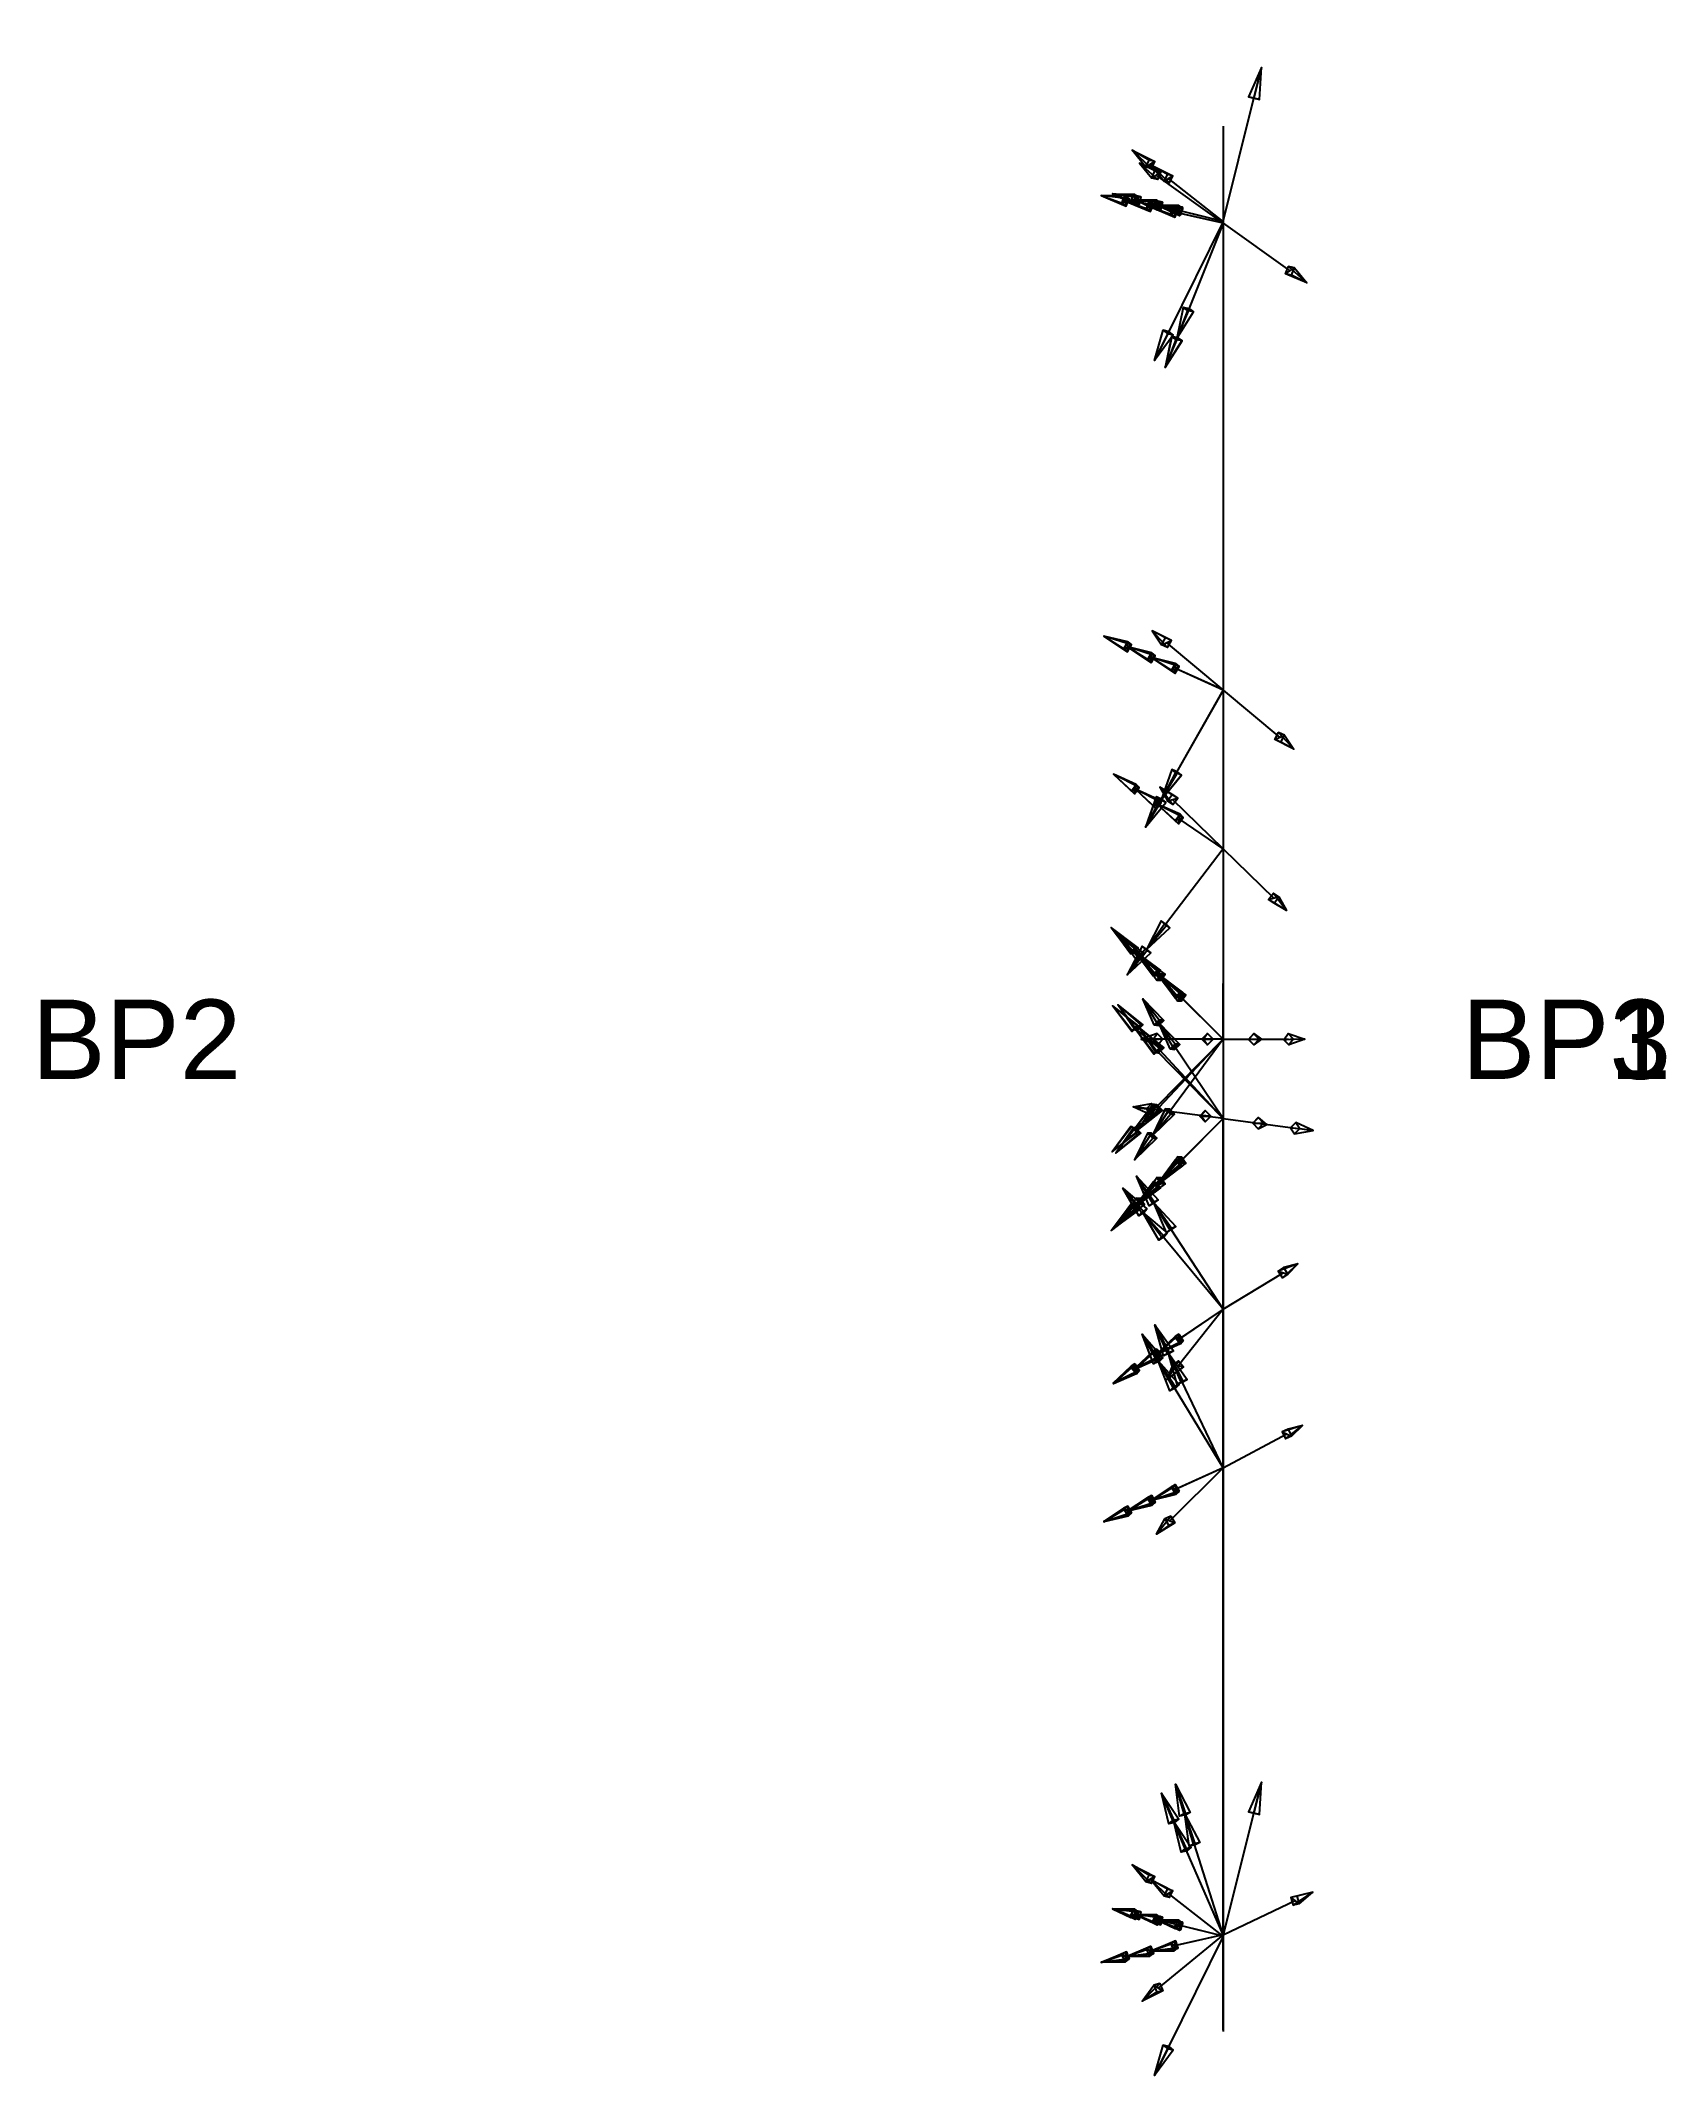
# Model space of a CAD drawing. Header units: millimetres. Extents: x -5503 to 13, y -66 to 67.
# Drawn here: x -89.4 to 12.9, y -62.9 to 65.4 of the extents above.
import ezdxf

# ---------------------------------------------------------------- set-up
doc = ezdxf.new("R2010")
doc.units = ezdxf.units.MM
for name, color, linetype in [('AutoDetect_10_0', 1, 'Continuous'), ('AutoDetect_10_4', 1, 'Continuous'), ('AutoDetect_10_7', 1, 'Continuous'), ('AutoDetect_7_3', 1, 'Continuous'), ('AutoDetect_8_6', 1, 'Continuous'), ('AutoDetect_9_1', 1, 'Continuous'), ('AutoDetect_9_2', 1, 'Continuous'), ('AutoDetect_9_5', 1, 'Continuous'), ('Fu_platte_RS_ID_GUID_1CAD782A_622A_4b8b_896B_0EA060761843', 1, 'Continuous')]:
    doc.layers.add(name, color=color, linetype=linetype)
doc.styles.get("Standard").update_dxf_attribs({"font": 'arial.ttf'})

# ---------------------------------------------------------------- blocks, each defined once
blk = doc.blocks.new('Kontrollpunkt')
at = {"color": 0}
for q in [(0, 6), (8, 0), (0, 0, 4)]:
    blk.add_line((0, 0), q, dxfattribs=at)
for points in [[(0.25, 8, -0.25), (-0.25, 8, -0.25), (-0.25, 8, 0.25), (0, 10, 0), (-0.25, 8, -0.25), (0.25, 8, 0.25), (0, 10, 0), (0.25, 8, -0.25), (0.25, 8, 0.25), (-0.25, 8, 0.25)], [(0.25, 6, -0.25), (-0.25, 6, -0.25), (-0.25, 6, 0.25), (0, 8, 0), (-0.25, 6, -0.25), (0.25, 6, 0.25), (0, 8, 0), (0.25, 6, -0.25), (0.25, 6, 0.25), (-0.25, 6, 0.25)], [(0.25, 0.25, 4), (-0.25, 0.25, 4), (-0.25, -0.25, 4), (0, 0, 6), (-0.25, 0.25, 4), (0.25, -0.25, 4), (0, 0, 6), (0.25, 0.25, 4), (0.25, -0.25, 4), (-0.25, -0.25, 4)], [(0.25, 0.25, 6), (-0.25, 0.25, 6), (-0.25, -0.25, 6), (0, 0, 8), (-0.25, 0.25, 6), (0.25, -0.25, 6), (0, 0, 8), (0.25, 0.25, 6), (0.25, -0.25, 6), (-0.25, -0.25, 6)], [(0.25, 0.25, 8), (-0.25, 0.25, 8), (-0.25, -0.25, 8), (0, 0, 10), (-0.25, 0.25, 8), (0.25, -0.25, 8), (0, 0, 10), (0.25, 0.25, 8), (0.25, -0.25, 8), (-0.25, -0.25, 8)], [(8, 0.25, -0.25), (8, 0.25, 0.25), (8, -0.25, 0.25), (10, 0, 0), (8, 0.25, 0.25), (8, -0.25, -0.25), (10, 0, 0), (8, 0.25, -0.25), (8, -0.25, -0.25), (8, -0.25, 0.25)]]:
    blk.add_polyline3d(points, dxfattribs=at)

msp = doc.modelspace()

# ---------------------------------------------------------------- linework, layer by layer
at = {"layer": 'AutoDetect_10_0', "color": 1}
msp.add_line((-15, 2.5, -430), (-15, 2.5, -356), dxfattribs=at)
at = {"layer": 'AutoDetect_10_0', "color": 1, "extrusion": (-1, 0, 0)}
for centre, start, end in [((-14.5, -430, 15), 315, 0), ((-14.5, -356, 15), 0, 45)]:
    msp.add_arc(centre, 12, start, end, dxfattribs=at)
at = {"layer": 'AutoDetect_10_4', "color": 1}
msp.add_line((-15, 59.9, -344), (-15, 14.5, -344), dxfattribs=at)
at = {"layer": 'AutoDetect_10_4', "color": 1, "extrusion": (1, 0, 0)}
msp.add_arc((14.5, -356, -15), 12, 90, 135, dxfattribs=at)
at = {"layer": 'AutoDetect_10_7', "color": 1}
msp.add_line((-15, 59.9, -442), (-15, 14.5, -442), dxfattribs=at)
at = {"layer": 'AutoDetect_10_7', "color": 1, "extrusion": (-1, 0, 0)}
msp.add_arc((-14.5, -430, 15), 12, 270, 315, dxfattribs=at)
at = {"layer": 'AutoDetect_7_3', "color": 1}
msp.add_line((-15, 60, -450), (-15, -60, -450), dxfattribs=at)
at = {"layer": 'AutoDetect_8_6', "color": 1}
msp.add_line((-15, 60, -336), (-15, -60, -336), dxfattribs=at)
at = {"layer": 'AutoDetect_9_1', "color": 1}
msp.add_line((-15, -2.5, -356), (-15, -2.5, -430), dxfattribs=at)
at = {"layer": 'AutoDetect_9_1', "color": 1, "extrusion": (-1, 0, 0)}
for centre, start, end in [((14.5, -356, 15), 135, 180), ((14.5, -430, 15), 180, 225)]:
    msp.add_arc(centre, 12, start, end, dxfattribs=at)
at = {"layer": 'AutoDetect_9_2', "color": 1}
msp.add_line((-15, -59.9, -344), (-15, -14.5, -344), dxfattribs=at)
at = {"layer": 'AutoDetect_9_2', "color": 1, "extrusion": (-1, 0, 0)}
msp.add_arc((14.5, -356, 15), 12, 90, 135, dxfattribs=at)
at = {"layer": 'AutoDetect_9_5', "color": 1}
msp.add_line((-15, -59.9, -442), (-15, -14.5, -442), dxfattribs=at)
at = {"layer": 'AutoDetect_9_5', "color": 1, "extrusion": (1, 0, 0)}
msp.add_arc((-14.5, -430, -15), 12, 270, 315, dxfattribs=at)

# ---------------------------------------------------------------- block references
at = {"layer": 'AutoDetect_10_0', "color": 1, "extrusion": (-0.650895, 0.650895, 0.390731), "rotation": 291.3421348077551}
msp.add_blockref('Kontrollpunkt', (8.84, -400.65, -156.62), dxfattribs=at)
at = {"layer": 'AutoDetect_10_0', "color": 1, "extrusion": (-0.704416, 0.704416, 0.087156), "rotation": 274.9810693937002}
msp.add_blockref('Kontrollpunkt', (8.84, -429.44, -25.15), dxfattribs=at)
at = {"layer": 'AutoDetect_10_0', "color": 1, "extrusion": (-0.696364, 0.696364, -0.173648), "rotation": 260.1489238834161}
for p in [(8.84, -381.93, 79.91), (8.84, -358.29, 75.74)]:
    msp.add_blockref('Kontrollpunkt', p, dxfattribs=at)
at = {"layer": 'AutoDetect_10_0', "color": 1, "extrusion": (-0.650895, 0.650895, -0.390731), "rotation": 248.6578651922448}
msp.add_blockref('Kontrollpunkt', (8.84, -322.86, 150.49), dxfattribs=at)
at = {"layer": 'AutoDetect_10_4', "color": 1, "extrusion": (-0.768104, 0.173648, -0.61633), "rotation": 284.5548268663522}
msp.add_blockref('Kontrollpunkt', (-49.27, -254.55, 232.9), dxfattribs=at)
at = {"layer": 'AutoDetect_10_4', "color": 1, "extrusion": (-0.750763, 0.339809, -0.566467), "rotation": 278.975969882018}
msp.add_blockref('Kontrollpunkt', (-16.13, -270.02, 214.45), dxfattribs=at)
at = {"layer": 'AutoDetect_10_4', "color": 1, "extrusion": (-0.69077, 0.469769, -0.549685), "rotation": 275.5552696118018}
msp.add_blockref('Kontrollpunkt', (-3.55, -276.07, 206.26), dxfattribs=at)
at = {"layer": 'AutoDetect_10_7', "color": 1, "extrusion": (-0.768104, 0.173648, 0.61633), "rotation": 255.4452319925988}
msp.add_blockref('Kontrollpunkt', (-49.27, -364.41, -251.54), dxfattribs=at)
at = {"layer": 'AutoDetect_10_7', "color": 1, "extrusion": (-0.750763, 0.339807, 0.566468), "rotation": 261.0240112744776}
msp.add_blockref('Kontrollpunkt', (-16.13, -377.71, -230.79), dxfattribs=at)
at = {"layer": 'AutoDetect_10_7', "color": 1, "extrusion": (-0.690765, 0.469777, 0.549684), "rotation": 264.4450119981801}
msp.add_blockref('Kontrollpunkt', (-3.55, -380.53, -225.79), dxfattribs=at)
at = {"layer": 'AutoDetect_7_3', "color": 1, "extrusion": (-0.696364, 0.173648, -0.696364), "rotation": 17.30978033064729}
for p in [(-48.77, -303.73, 333.19), (56.02, -321.92, 314.43)]:
    msp.add_blockref('Kontrollpunkt', p, dxfattribs=at)
at = {"layer": 'AutoDetect_8_6', "color": 1, "extrusion": (-0.696364, 0.173648, 0.696364), "rotation": 180}
for p in [(-48.77, -260.38, -214.16), (56.02, -242.18, -232.91)]:
    msp.add_blockref('Kontrollpunkt', p, dxfattribs=at)
at = {"layer": 'AutoDetect_9_1', "color": 1, "extrusion": (-0.650895, -0.650895, -0.390731), "rotation": 116.9856821999535}
msp.add_blockref('Kontrollpunkt', (-8.84, -322.86, 150.49), dxfattribs=at)
at = {"layer": 'AutoDetect_9_1', "color": 1, "extrusion": (-0.704416, -0.704416, -0.087156), "rotation": 96.48008768721697}
msp.add_blockref('Kontrollpunkt', (-8.84, -353.57, 43.35), dxfattribs=at)
at = {"layer": 'AutoDetect_9_1', "color": 1, "extrusion": (-0.696364, -0.696364, 0.173648), "rotation": 77.24859307823723}
for p in [(-8.84, -392.13, -56.58), (-8.84, -415.77, -60.75)]:
    msp.add_blockref('Kontrollpunkt', p, dxfattribs=at)
at = {"layer": 'AutoDetect_9_1', "color": 1, "extrusion": (-0.650895, -0.650895, 0.390731), "rotation": 63.01431780004646}
msp.add_blockref('Kontrollpunkt', (-8.84, -400.65, -156.62), dxfattribs=at)
at = {"layer": 'AutoDetect_9_2', "color": 1, "extrusion": (-0.690208, -0.471185, -0.54918), "rotation": 80.33452946389421}
msp.add_blockref('Kontrollpunkt', (3.52, -276.19, 206.1), dxfattribs=at)
at = {"layer": 'AutoDetect_9_2', "color": 1, "extrusion": (-0.750714, -0.34004, -0.566394), "rotation": 78.0663251243561}
msp.add_blockref('Kontrollpunkt', (16.13, -270.04, 214.43), dxfattribs=at)
at = {"layer": 'AutoDetect_9_2', "color": 1, "extrusion": (-0.768112, -0.173648, -0.61632), "rotation": 72.84372729480498}
msp.add_blockref('Kontrollpunkt', (49.27, -254.56, 232.9), dxfattribs=at)
at = {"layer": 'AutoDetect_9_5', "color": 1, "extrusion": (-0.692567, -0.465212, 0.551297), "rotation": 88.55489237072315}
msp.add_blockref('Kontrollpunkt', (3.67, -380.09, -226.54), dxfattribs=at)
at = {"layer": 'AutoDetect_9_5', "color": 1, "extrusion": (-0.751235, -0.337469, 0.567239), "rotation": 92.22776880753487}
msp.add_blockref('Kontrollpunkt', (16.2, -377.47, -231.18), dxfattribs=at)
at = {"layer": 'AutoDetect_9_5', "color": 1, "extrusion": (-0.767976, -0.173648, 0.616489), "rotation": 97.86701386939204}
msp.add_blockref('Kontrollpunkt', (49.26, -364.36, -251.61), dxfattribs=at)

# ---------------------------------------------------------------- texts
at = {"layer": 'Fu_platte_RS_ID_GUID_1CAD782A_622A_4b8b_896B_0EA060761843', "color": 5}
for s, p in [('BP2', (-90, 0)), ('BP3', (0, 0, -139.61)), ('BP1', (0, 0))]:
    msp.add_text(s, height=5, dxfattribs=at).set_placement(p)

doc.saveas('drawing.dxf')
